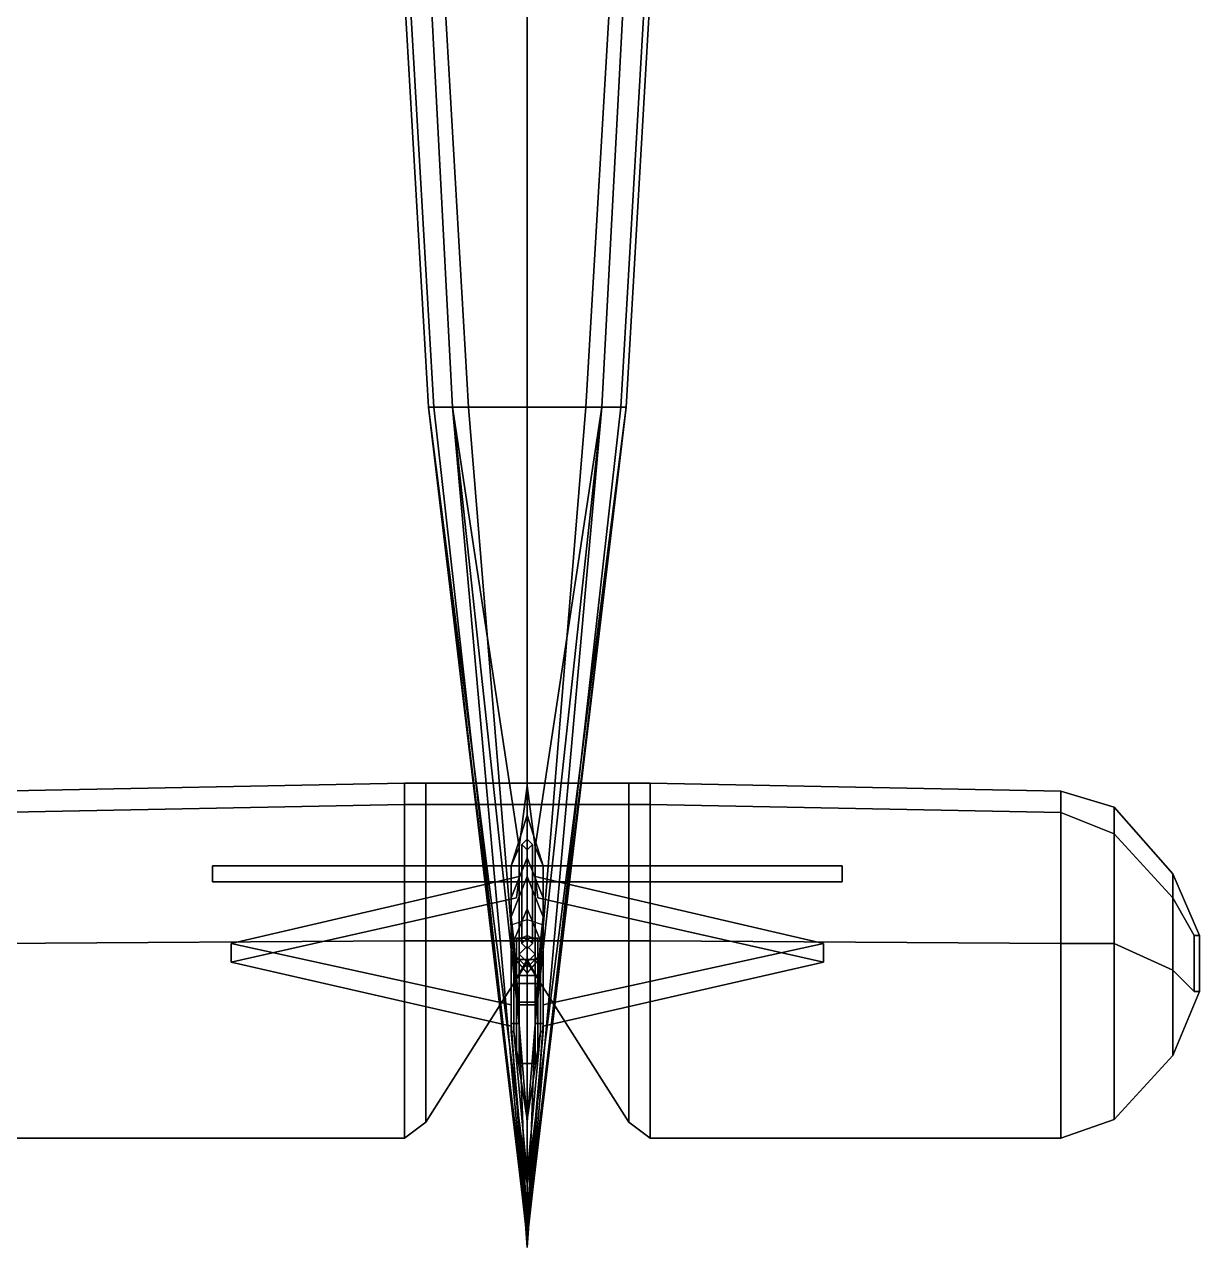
# Model space of a CAD drawing. Header units: millimetres. Extents: x -7.5 to 7.5, y -4.8 to 19.1.
# Drawn here: x -1.885 to 2.52, y -4.79 to -0.206 of the extents above; entities that cross this region are included whole.
import ezdxf

# ---------------------------------------------------------------- set-up
doc = ezdxf.new("R2010")
doc.units = ezdxf.units.MM
doc.layers.add('wing1', color=1, linetype='Continuous')
doc.layers.add('wing2', color=5, linetype='Continuous')

msp = doc.modelspace()

# ---------------------------------------------------------------- linework, layer by layer
for points in [[(0, -3.46, 1.68), (0, -3.46, 1.71), (0, 2.48, 2.08), (0, 2.48, 2.05)], [(0, 2.48, 2.05), (0, 2.48, 2.08), (0, -3.46, 1.71), (0, -3.46, 1.68)], [(-0.47, 0.08, -0.19), (-0.32, 0.08, -0.37), (-0.22, -1.64, -0.2), (-0.37, -1.64, -0.01)], [(-0.47, 0.08, 0.19), (-0.47, 0.08, -0.19), (-0.37, -1.64, -0.01), (-0.37, -1.64, 0.26)], [(-0.47, 0.08, 0.41), (-0.47, 0.08, 0.19), (-0.37, -1.64, 0.26), (-0.37, -1.64, 0.43)], [(-0.45, 0.08, 0.56), (-0.47, 0.08, 0.41), (-0.37, -1.64, 0.43), (-0.35, -1.64, 0.55)], [(-0.37, 0.08, 0.69), (-0.45, 0.08, 0.56), (-0.35, -1.64, 0.55), (-0.28, -1.64, 0.64)], [(0, 0.08, 0.77), (-0.37, 0.08, 0.69), (-0.28, -1.64, 0.64), (0, -1.64, 0.71)], [(-0.32, 0.08, -0.37), (0.32, 0.08, -0.37), (0.22, -1.64, -0.2), (-0.22, -1.64, -0.2)], [(0.37, 0.08, 0.69), (0, 0.08, 0.77), (0, -1.64, 0.71), (0.28, -1.64, 0.64)], [(0.32, 0.08, -0.37), (0.47, 0.08, -0.19), (0.37, -1.64, -0.01), (0.22, -1.64, -0.2)], [(0.45, 0.08, 0.56), (0.37, 0.08, 0.69), (0.28, -1.64, 0.64), (0.35, -1.64, 0.55)], [(0.47, 0.08, 0.41), (0.45, 0.08, 0.56), (0.35, -1.64, 0.55), (0.37, -1.64, 0.43)], [(0.47, 0.08, -0.19), (0.47, 0.08, 0.19), (0.37, -1.64, 0.26), (0.37, -1.64, -0.01)], [(0.47, 0.08, 0.19), (0.47, 0.08, 0.41), (0.37, -1.64, 0.43), (0.37, -1.64, 0.26)], [(0, -4.32, 0.14), (0, -4.55, 0.26), (-0.37, -1.64, -0.01), (-0.22, -1.64, -0.2)], [(0, -4.75, 0.5), (0, -4.76, 0.52), (-0.35, -1.64, 0.55), (-0.37, -1.64, 0.43)], [(0, -4.71, 0.39), (0, -4.75, 0.5), (-0.37, -1.64, 0.43), (-0.37, -1.64, 0.26)], [(0, -4.55, 0.26), (0, -4.71, 0.39), (-0.37, -1.64, 0.26), (-0.37, -1.64, -0.01)], [(0, -4.76, 0.52), (0, -4.77, 0.54), (-0.28, -1.64, 0.64), (-0.35, -1.64, 0.55)], [(0, -4.77, 0.54), (0, -4.78, 0.57), (-0.03, -3.95, 0.65), (-0.28, -1.64, 0.64)], [(-0.28, -1.64, 0.64), (-0.28, -1.64, 0.64), (-0.03, -3.95, 0.65), (-0.03, -3.29, 0.65)], [(0, -3.06, 0.65), (0, -1.64, 0.71), (-0.28, -1.64, 0.64), (-0.03, -3.29, 0.65)], [(0, -4.32, 0.14), (0, -4.32, 0.14), (-0.22, -1.64, -0.2), (0.22, -1.64, -0.2)], [(0, -4.55, 0.26), (0, -4.32, 0.14), (0.22, -1.64, -0.2), (0.37, -1.64, -0.01)], [(0, -4.78, 0.57), (0, -4.77, 0.54), (0.28, -1.64, 0.64), (0.03, -3.95, 0.65)], [(0, -4.77, 0.54), (0, -4.76, 0.52), (0.35, -1.64, 0.55), (0.28, -1.64, 0.64)], [(0, -4.76, 0.52), (0, -4.75, 0.5), (0.37, -1.64, 0.43), (0.35, -1.64, 0.55)], [(0, -4.75, 0.5), (0, -4.71, 0.39), (0.37, -1.64, 0.26), (0.37, -1.64, 0.43)], [(0, -4.71, 0.39), (0, -4.55, 0.26), (0.37, -1.64, -0.01), (0.37, -1.64, 0.26)], [(0.03, -3.29, 0.65), (0.28, -1.64, 0.64), (0, -1.64, 0.71), (0, -3.06, 0.65)], [(0.03, -3.95, 0.65), (0.28, -1.64, 0.64), (0.28, -1.64, 0.64), (0.03, -3.29, 0.65)], [(0, -3.17, 0.96), (0, -3.06, 0.65), (-0.03, -3.29, 0.65), (-0.06, -3.36, 0.96)], [(0.06, -3.36, 0.96), (0.03, -3.29, 0.65), (0, -3.06, 0.65), (0, -3.17, 0.96)], [(0, -3.33, 1.4), (0, -3.17, 0.96), (-0.06, -3.36, 0.96), (-0.06, -3.48, 1.4)], [(0.06, -3.48, 1.4), (0.06, -3.36, 0.96), (0, -3.17, 0.96), (0, -3.33, 1.4)], [(-0.03, -3.29, 0.65), (-0.03, -3.95, 0.65), (-0.06, -3.95, 0.96), (-0.06, -3.36, 0.96)], [(-0.02, -3.28, 0.02), (0, -3.26, 0.02), (0, -3.63, -0.29), (-0.02, -3.65, -0.29)], [(0, -3.3, 0.02), (-0.02, -3.28, 0.02), (-0.02, -3.65, -0.29), (0, -3.67, -0.29)], [(0, -3.26, 0.02), (0.02, -3.28, 0.02), (0.02, -3.65, -0.29), (0, -3.63, -0.29)], [(0.02, -3.28, 0.02), (0, -3.3, 0.02), (0, -3.67, -0.29), (0.02, -3.65, -0.29)], [(0.06, -3.95, 0.96), (0.03, -3.95, 0.65), (0.03, -3.29, 0.65), (0.06, -3.36, 0.96)], [(0, -3.4, 1.59), (0, -3.33, 1.4), (-0.06, -3.48, 1.4), (-0.06, -3.55, 1.59)], [(0.06, -3.55, 1.59), (0.06, -3.48, 1.4), (0, -3.33, 1.4), (0, -3.4, 1.59)], [(-0.06, -3.36, 0.96), (-0.06, -3.95, 0.96), (-0.06, -3.97, 1.4), (-0.06, -3.48, 1.4)], [(0.06, -3.97, 1.4), (0.06, -3.95, 0.96), (0.06, -3.36, 0.96), (0.06, -3.48, 1.4)], [(0, -3.52, 1.83), (0, -3.4, 1.59), (-0.06, -3.55, 1.59), (-0.05, -3.64, 1.83)], [(0.05, -3.64, 1.83), (0.06, -3.55, 1.59), (0, -3.4, 1.59), (0, -3.52, 1.83)], [(-0.06, -3.48, 1.4), (-0.06, -3.97, 1.4), (-0.06, -3.98, 1.59), (-0.06, -3.55, 1.59)], [(0.06, -3.98, 1.59), (0.06, -3.97, 1.4), (0.06, -3.48, 1.4), (0.06, -3.55, 1.59)], [(0, -3.71, 2.03), (0, -3.52, 1.83), (-0.05, -3.64, 1.83), (-0.04, -3.78, 2.03)], [(0.04, -3.78, 2.03), (0.05, -3.64, 1.83), (0, -3.52, 1.83), (0, -3.71, 2.03)], [(-0.06, -3.55, 1.59), (-0.06, -3.98, 1.59), (-0.05, -3.98, 1.83), (-0.05, -3.64, 1.83)], [(0, -3.62, -0.2), (-0.06, -3.65, -0.2), (-0.06, -3.58, 0.07), (0, -3.56, 0.05)], [(0.06, -3.58, 0.07), (0.06, -3.65, -0.2), (0, -3.62, -0.2), (0, -3.56, 0.05)], [(0.05, -3.98, 1.83), (0.06, -3.98, 1.59), (0.06, -3.55, 1.59), (0.05, -3.64, 1.83)], [(-0.06, -3.65, -0.2), (-0.06, -3.68, -0.2), (-0.06, -3.69, 0.1), (-0.06, -3.58, 0.07)], [(0.06, -3.69, 0.1), (0.06, -3.68, -0.2), (0.06, -3.65, -0.2), (0.06, -3.58, 0.07)], [(-0.05, -3.64, 1.83), (-0.05, -3.98, 1.83), (-0.04, -4.05, 2.03), (-0.04, -3.78, 2.03)], [(-0.04, -3.64, -0.35), (-0.04, -3.71, -0.36), (-0.04, -3.77, -0.29), (-0.04, -3.63, -0.29)], [(0.04, -3.63, -0.29), (0.04, -3.64, -0.35), (-0.04, -3.64, -0.35), (-0.04, -3.63, -0.29)], [(-0.04, -3.63, -0.29), (-0.04, -3.77, -0.29), (0.04, -3.77, -0.29), (0.04, -3.63, -0.29)], [(0.04, -3.64, -0.35), (0.04, -3.71, -0.36), (-0.04, -3.71, -0.36), (-0.04, -3.64, -0.35)], [(0, -3.66, -0.29), (-0.03, -3.69, -0.29), (-0.03, -3.69, -0.2), (0, -3.66, -0.2)], [(0.03, -3.69, -0.29), (0, -3.66, -0.29), (0, -3.66, -0.2), (0.03, -3.69, -0.2)], [(0.04, -3.77, -0.29), (0.04, -3.71, -0.36), (0.04, -3.64, -0.35), (0.04, -3.63, -0.29)], [(0.04, -4.05, 2.03), (0.05, -3.98, 1.83), (0.05, -3.64, 1.83), (0.04, -3.78, 2.03)], [(-0.06, -3.69, 0.1), (-0.06, -3.68, -0.2), (0, -3.74, -0.2), (0, -3.76, 0.07)], [(-0.04, -3.77, -0.29), (-0.04, -3.71, -0.36), (0.04, -3.71, -0.36), (0.04, -3.77, -0.29)], [(-0.04, -3.71, -0.36), (-0.04, -3.8, -0.36), (-0.04, -3.87, -0.32), (-0.04, -3.77, -0.29)], [(0.04, -3.77, -0.29), (0.04, -3.71, -0.36), (-0.04, -3.71, -0.36), (-0.04, -3.77, -0.29)], [(0.04, -3.71, -0.36), (0.04, -3.8, -0.36), (-0.04, -3.8, -0.36), (-0.04, -3.71, -0.36)], [(0, -3.88, 2.11), (0, -3.71, 2.03), (-0.04, -3.78, 2.03), (-0.03, -3.88, 2.1)], [(-0.03, -3.69, -0.29), (0, -3.72, -0.29), (0, -3.72, -0.2), (-0.03, -3.69, -0.2)], [(0, -3.74, -0.2), (0.06, -3.68, -0.2), (0.06, -3.69, 0.1), (0, -3.76, 0.07)], [(0, -3.72, -0.29), (0.03, -3.69, -0.29), (0.03, -3.69, -0.2), (0, -3.72, -0.2)], [(0.03, -3.88, 2.1), (0.04, -3.78, 2.03), (0, -3.71, 2.03), (0, -3.88, 2.11)], [(0.04, -3.87, -0.32), (0.04, -3.8, -0.36), (0.04, -3.71, -0.36), (0.04, -3.77, -0.29)], [(-0.04, -3.77, -0.29), (-0.04, -3.87, -0.32), (0.04, -3.87, -0.32), (0.04, -3.77, -0.29)], [(-0.04, -3.78, 2.03), (-0.04, -4.05, 2.03), (-0.03, -4.1, 2.1), (-0.03, -3.88, 2.1)], [(-0.04, -3.87, -0.32), (-0.04, -3.8, -0.36), (0.04, -3.8, -0.36), (0.04, -3.87, -0.32)], [(0.03, -4.1, 2.1), (0.04, -4.05, 2.03), (0.04, -3.78, 2.03), (0.03, -3.88, 2.1)], [(-0.03, -3.88, 2.1), (-0.03, -4.1, 2.1), (0, -4.1, 2.11), (0, -3.88, 2.11)], [(0, -3.88, 2.11), (0, -4.1, 2.11), (0.03, -4.1, 2.1), (0.03, -3.88, 2.1)], [(-0.06, -3.95, 0.96), (-0.03, -3.95, 0.65), (0, -4.79, 0.65), (0, -4.79, 0.96)], [(-0.06, -3.97, 1.4), (-0.06, -3.95, 0.96), (0, -4.79, 0.96), (0, -4.73, 1.4)], [(-0.06, -3.98, 1.59), (-0.06, -3.97, 1.4), (0, -4.73, 1.4), (0, -4.66, 1.59)], [(-0.05, -3.98, 1.83), (-0.06, -3.98, 1.59), (0, -4.66, 1.59), (0, -4.52, 1.83)], [(-0.04, -4.05, 2.03), (-0.05, -3.98, 1.83), (0, -4.52, 1.83), (0, -4.31, 2.03)], [(-0.03, -3.95, 0.65), (-0.03, -3.95, 0.65), (0, -4.78, 0.57), (0, -4.79, 0.65)], [(0, -4.73, 1.4), (0, -4.79, 0.96), (0.06, -3.95, 0.96), (0.06, -3.97, 1.4)], [(0, -4.79, 0.96), (0, -4.79, 0.65), (0.03, -3.95, 0.65), (0.06, -3.95, 0.96)], [(0, -4.66, 1.59), (0, -4.73, 1.4), (0.06, -3.97, 1.4), (0.06, -3.98, 1.59)], [(0, -4.31, 2.03), (0, -4.52, 1.83), (0.05, -3.98, 1.83), (0.04, -4.05, 2.03)], [(0, -4.52, 1.83), (0, -4.66, 1.59), (0.06, -3.98, 1.59), (0.05, -3.98, 1.83)], [(-0.03, -4.1, 2.1), (-0.04, -4.05, 2.03), (0, -4.31, 2.03), (0, -4.1, 2.11)], [(0, -4.1, 2.11), (0, -4.31, 2.03), (0.04, -4.05, 2.03), (0.03, -4.1, 2.1)]]:
    msp.add_3dface(points)
at = {"layer": 'wing1'}
for points in [[(-2, -3.16, 0.48), (-0.46, -3.13, 0.46), (-0.46, -3.05, 0.38), (-2, -3.08, 0.38)], [(-2, -3.08, 0.38), (-0.46, -3.05, 0.38), (-0.46, -3.13, 0.3), (-2, -3.16, 0.31)], [(-0.46, -3.13, 0.46), (-0.38, -3.13, 0.46), (-0.38, -3.05, 0.38), (-0.46, -3.05, 0.38)], [(-0.46, -3.05, 0.38), (-0.38, -3.05, 0.38), (-0.38, -3.13, 0.3), (-0.46, -3.13, 0.3)], [(-0.38, -3.13, 0.46), (0, -3.13, 0.46), (0, -3.05, 0.38), (-0.38, -3.05, 0.38)], [(-0.38, -3.05, 0.38), (0, -3.05, 0.38), (0, -3.13, 0.3), (-0.38, -3.13, 0.3)], [(-2, -3.65, 0.48), (-0.46, -3.64, 0.46), (-0.46, -3.13, 0.46), (-2, -3.16, 0.48)], [(-0.46, -3.13, 0.3), (-0.46, -3.64, 0.3), (-2, -3.65, 0.31), (-2, -3.16, 0.31)], [(-0.46, -3.64, 0.46), (-0.38, -3.64, 0.46), (-0.38, -3.13, 0.46), (-0.46, -3.13, 0.46)], [(-0.38, -3.13, 0.3), (-0.38, -3.64, 0.3), (-0.46, -3.64, 0.3), (-0.46, -3.13, 0.3)], [(-0.38, -3.64, 0.46), (0, -3.64, 0.46), (0, -3.13, 0.46), (-0.38, -3.13, 0.46)], [(0, -3.13, 0.3), (0, -3.64, 0.3), (-0.38, -3.64, 0.3), (-0.38, -3.13, 0.3)], [(0, -3.36, -0.07), (0, -3.42, -0.07), (-1.18, -3.42, 0.31), (-1.18, -3.36, 0.31)], [(-1.18, -3.36, 0.31), (-1.18, -3.42, 0.31), (0, -3.42, -0.07), (0, -3.36, -0.07)], [(-1.11, -3.65, 0.46), (-1.11, -3.72, 0.46), (-0.04, -3.48, 1.34), (-0.03, -3.4, 1.34)], [(-0.03, -3.4, 1.34), (-0.04, -3.48, 1.34), (-1.11, -3.72, 0.46), (-1.11, -3.65, 0.46)], [(-2, -4.38, 0.38), (-0.46, -4.38, 0.38), (-0.46, -3.64, 0.46), (-2, -3.65, 0.48)], [(-2, -3.65, 0.31), (-0.46, -3.64, 0.3), (-0.46, -4.38, 0.38), (-2, -4.38, 0.38)], [(-1.11, -3.65, 0.46), (-1.11, -3.72, 0.46), (-0.06, -3.96, 1.34), (-0.06, -3.88, 1.34)], [(-0.06, -3.88, 1.34), (-0.06, -3.96, 1.34), (-1.11, -3.72, 0.46), (-1.11, -3.65, 0.46)], [(-0.46, -4.38, 0.38), (-0.38, -4.32, 0.38), (-0.38, -3.64, 0.46), (-0.46, -3.64, 0.46)], [(-0.46, -3.64, 0.3), (-0.38, -3.64, 0.3), (-0.38, -4.32, 0.38), (-0.46, -4.38, 0.38)], [(-0.38, -4.32, 0.38), (0, -3.72, 0.38), (0, -3.64, 0.46), (-0.38, -3.64, 0.46)], [(-0.38, -3.64, 0.3), (0, -3.64, 0.3), (0, -3.72, 0.38), (-0.38, -4.32, 0.38)]]:
    msp.add_3dface(points, dxfattribs=at)
at = {"layer": 'wing2'}
for points in [[(0.38, -3.05, 0.38), (0, -3.05, 0.38), (0, -3.13, 0.3), (0.38, -3.13, 0.3)], [(0.38, -3.13, 0.46), (0, -3.13, 0.46), (0, -3.05, 0.38), (0.38, -3.05, 0.38)], [(0.46, -3.05, 0.38), (0.38, -3.05, 0.38), (0.38, -3.13, 0.3), (0.46, -3.13, 0.3)], [(0.46, -3.13, 0.46), (0.38, -3.13, 0.46), (0.38, -3.05, 0.38), (0.46, -3.05, 0.38)], [(2, -3.08, 0.38), (0.46, -3.05, 0.38), (0.46, -3.13, 0.3), (2, -3.16, 0.31)], [(2, -3.16, 0.48), (0.46, -3.13, 0.46), (0.46, -3.05, 0.38), (2, -3.08, 0.38)], [(2.2, -3.14, 0.38), (2, -3.08, 0.38), (2, -3.16, 0.31), (2.2, -3.24, 0.32)], [(2.2, -3.24, 0.48), (2, -3.16, 0.48), (2, -3.08, 0.38), (2.2, -3.14, 0.38)], [(0, -3.13, 0.3), (0, -3.64, 0.3), (0.38, -3.64, 0.3), (0.38, -3.13, 0.3)], [(0.38, -3.64, 0.46), (0, -3.64, 0.46), (0, -3.13, 0.46), (0.38, -3.13, 0.46)], [(0.38, -3.13, 0.3), (0.38, -3.64, 0.3), (0.46, -3.64, 0.3), (0.46, -3.13, 0.3)], [(0.46, -3.64, 0.46), (0.38, -3.64, 0.46), (0.38, -3.13, 0.46), (0.46, -3.13, 0.46)], [(0.46, -3.13, 0.3), (0.46, -3.64, 0.3), (2, -3.65, 0.31), (2, -3.16, 0.31)], [(2, -3.65, 0.48), (0.46, -3.64, 0.46), (0.46, -3.13, 0.46), (2, -3.16, 0.48)], [(2, -3.16, 0.31), (2, -3.65, 0.31), (2.2, -3.65, 0.32), (2.2, -3.24, 0.32)], [(2.2, -3.65, 0.48), (2, -3.65, 0.48), (2, -3.16, 0.48), (2.2, -3.24, 0.48)], [(2.42, -3.39, 0.38), (2.2, -3.14, 0.38), (2.2, -3.24, 0.32), (2.42, -3.48, 0.33)], [(2.42, -3.48, 0.45), (2.2, -3.24, 0.48), (2.2, -3.14, 0.38), (2.42, -3.39, 0.38)], [(2.2, -3.24, 0.32), (2.2, -3.65, 0.32), (2.42, -3.75, 0.33), (2.42, -3.48, 0.33)], [(2.42, -3.75, 0.45), (2.2, -3.65, 0.48), (2.2, -3.24, 0.48), (2.42, -3.48, 0.45)], [(0, -3.36, -0.07), (0, -3.42, -0.07), (1.18, -3.42, 0.31), (1.18, -3.36, 0.31)], [(1.18, -3.36, 0.31), (1.18, -3.42, 0.31), (0, -3.42, -0.07), (0, -3.36, -0.07)], [(2.52, -3.62, 0.38), (2.42, -3.39, 0.38), (2.42, -3.48, 0.33), (2.5, -3.62, 0.35)], [(2.5, -3.62, 0.42), (2.42, -3.48, 0.45), (2.42, -3.39, 0.38), (2.52, -3.62, 0.38)], [(0.03, -3.4, 1.34), (0.04, -3.48, 1.34), (1.11, -3.72, 0.46), (1.11, -3.65, 0.46)], [(1.11, -3.65, 0.46), (1.11, -3.72, 0.46), (0.04, -3.48, 1.34), (0.03, -3.4, 1.34)], [(2.42, -3.48, 0.33), (2.42, -3.75, 0.33), (2.5, -3.83, 0.35), (2.5, -3.62, 0.35)], [(2.5, -3.83, 0.42), (2.42, -3.75, 0.45), (2.42, -3.48, 0.45), (2.5, -3.62, 0.42)], [(2.5, -3.62, 0.35), (2.5, -3.83, 0.35), (2.52, -3.83, 0.38), (2.52, -3.62, 0.38)], [(2.52, -3.62, 0.38), (2.52, -3.83, 0.38), (2.5, -3.83, 0.42), (2.5, -3.62, 0.42)], [(0.38, -3.64, 0.3), (0, -3.64, 0.3), (0, -3.72, 0.38), (0.38, -4.32, 0.38)], [(0.38, -4.32, 0.38), (0, -3.72, 0.38), (0, -3.64, 0.46), (0.38, -3.64, 0.46)], [(0.06, -3.88, 1.34), (0.06, -3.96, 1.34), (1.11, -3.72, 0.46), (1.11, -3.65, 0.46)], [(1.11, -3.65, 0.46), (1.11, -3.72, 0.46), (0.06, -3.96, 1.34), (0.06, -3.88, 1.34)], [(0.46, -3.64, 0.3), (0.38, -3.64, 0.3), (0.38, -4.32, 0.38), (0.46, -4.38, 0.38)], [(0.46, -4.38, 0.38), (0.38, -4.32, 0.38), (0.38, -3.64, 0.46), (0.46, -3.64, 0.46)], [(2, -3.65, 0.31), (0.46, -3.64, 0.3), (0.46, -4.38, 0.38), (2, -4.38, 0.38)], [(2, -4.38, 0.38), (0.46, -4.38, 0.38), (0.46, -3.64, 0.46), (2, -3.65, 0.48)], [(2.2, -3.65, 0.32), (2, -3.65, 0.31), (2, -4.38, 0.38), (2.2, -4.31, 0.38)], [(2.2, -4.31, 0.38), (2, -4.38, 0.38), (2, -3.65, 0.48), (2.2, -3.65, 0.48)], [(2.42, -3.75, 0.33), (2.2, -3.65, 0.32), (2.2, -4.31, 0.38), (2.42, -4.07, 0.38)], [(2.42, -4.07, 0.38), (2.2, -4.31, 0.38), (2.2, -3.65, 0.48), (2.42, -3.75, 0.45)], [(2.5, -3.83, 0.35), (2.42, -3.75, 0.33), (2.42, -4.07, 0.38), (2.52, -3.83, 0.38)], [(2.52, -3.83, 0.38), (2.42, -4.07, 0.38), (2.42, -3.75, 0.45), (2.5, -3.83, 0.42)]]:
    msp.add_3dface(points, dxfattribs=at)

doc.saveas('drawing.dxf')
